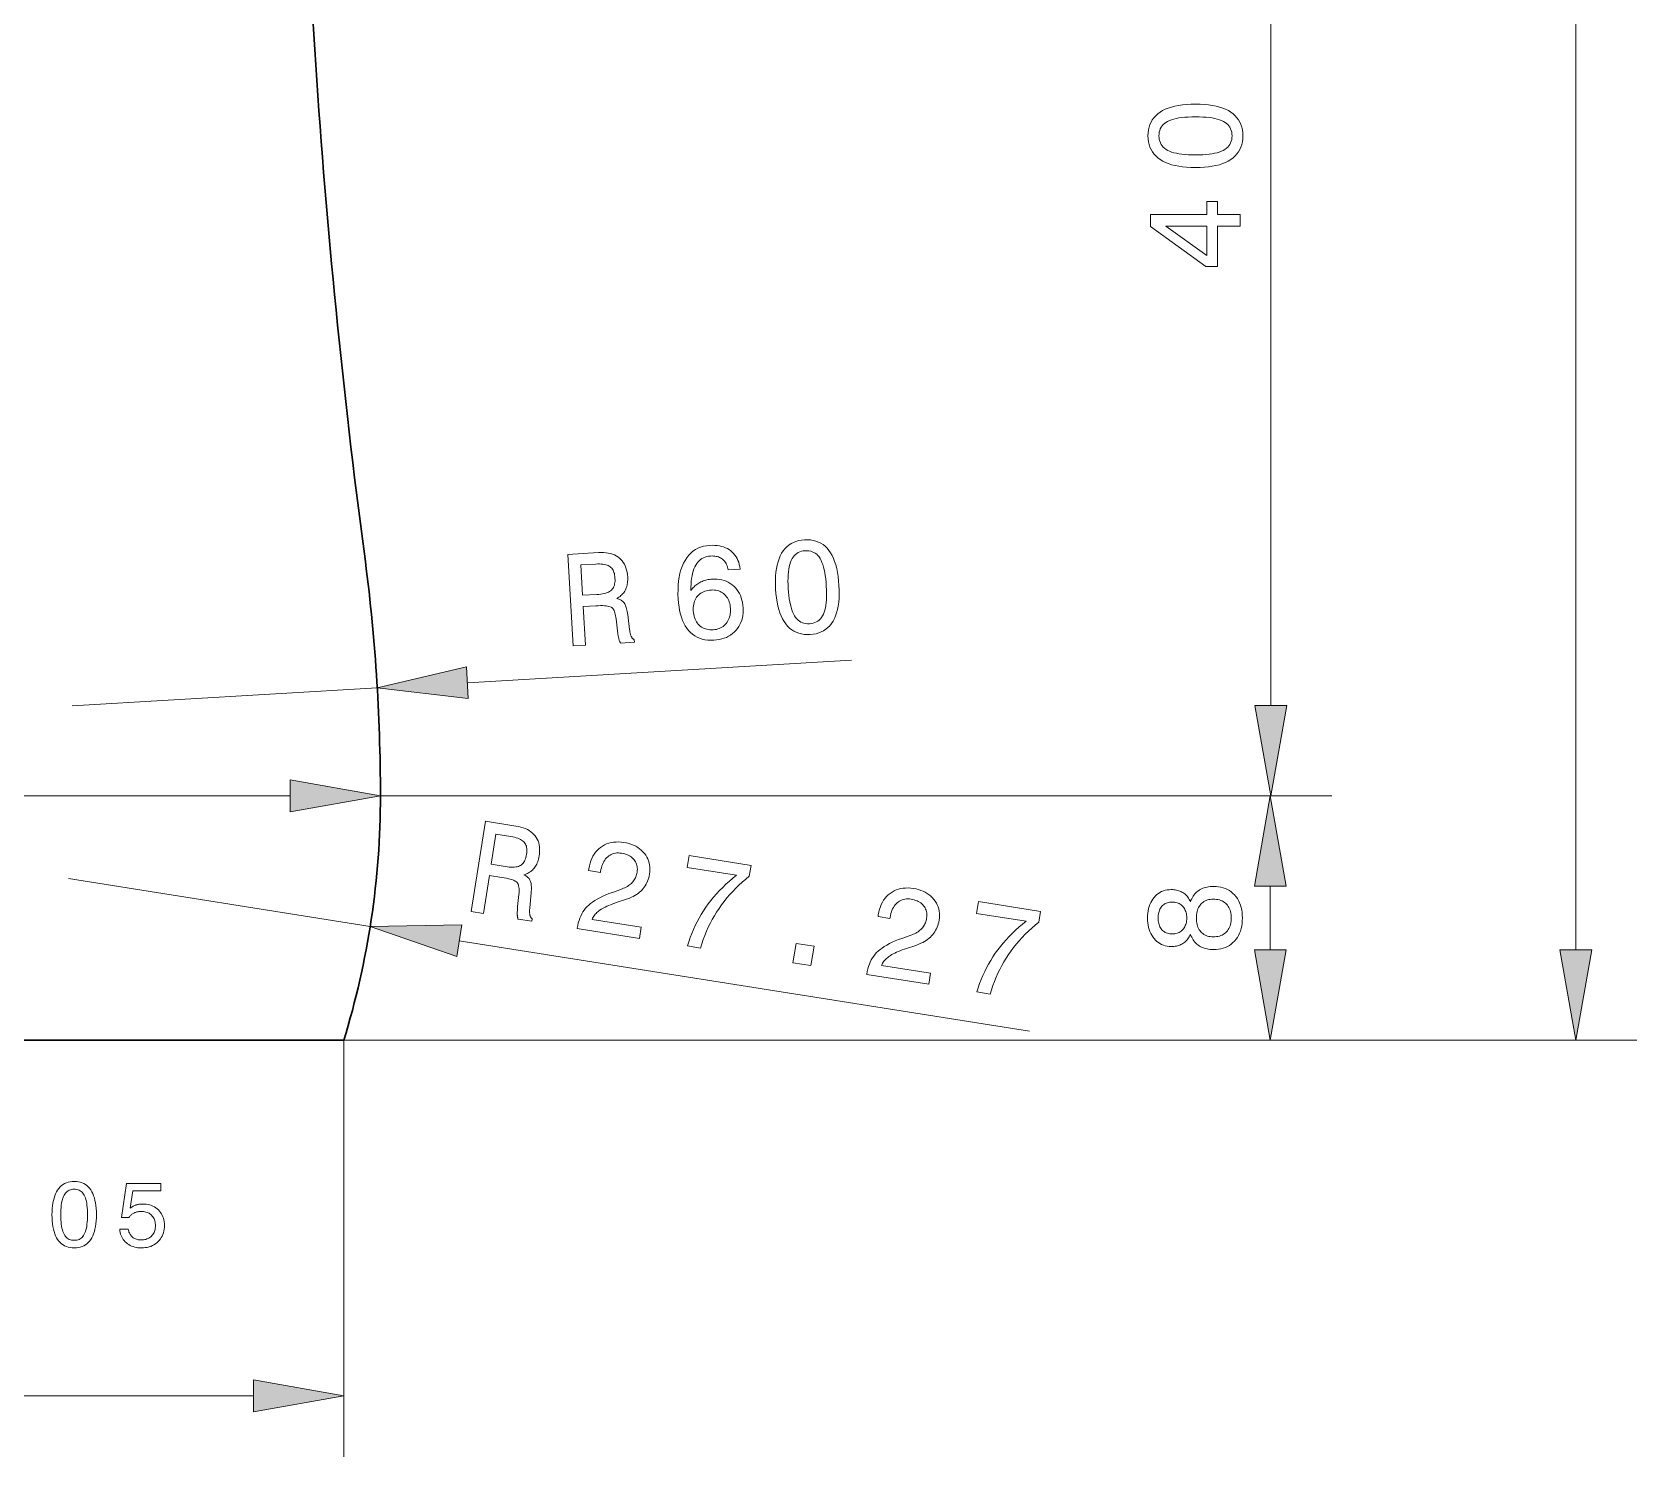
# Model space of a CAD drawing. Extents: x 0 to 297, y 0 to 420.
# Drawn here: x 155.1 to 207.6, y 108.1 to 154.8 of the extents above; entities that cross this region are included whole.
import ezdxf

# ---------------------------------------------------------------- set-up
doc = ezdxf.new("R2010")
doc.units = 0

msp = doc.modelspace()

# ---------------------------------------------------------------- linework, layer by layer
at = {"color": 7, "lineweight": 13}
for p, q in [((205.626, 124.712), (205.626, 326.904)), ((195.642, 132.712), (195.642, 166.804)), ((127.655, 129.758), (163.546, 129.758)), ((166.5, 129.758), (197.627, 129.758)), ((166.5, 129.758), (197.642, 129.758)), ((165.25, 121.758), (197.627, 121.758)), ((165.25, 121.758), (207.626, 121.758)), ((128.855, 110.121), (162.346, 110.121))]:
    msp.add_line(p, q, dxfattribs=at)
at = {"color": 7, "lineweight": 13, "ltscale": 0.314845}
msp.add_line((169.346, 133.459), (181.918, 134.199), dxfattribs=at)
at = {"color": 7, "lineweight": 13, "ltscale": 0.25}
for p, q in [((156.414, 132.698), (166.397, 133.285)), ((156.287, 127.049), (166.163, 125.48))]:
    msp.add_line(p, q, dxfattribs=at)
at = {"color": 7, "lineweight": 13, "ltscale": 0.052279}
msp.add_line((195.627, 124.712), (195.627, 126.804), dxfattribs=at)
at = {"color": 7, "lineweight": 13, "ltscale": 0.472503}
msp.add_line((169.08, 125.016), (187.746, 122.05), dxfattribs=at)
at = {"color": 7, "lineweight": 30}
for p, q in [((165.3, 121.758), (125.9, 121.758)), ((165.25, 121.758), (125.95, 121.758))]:
    msp.add_line(p, q, dxfattribs=at)
at = {"color": 7, "lineweight": 13, "ltscale": 0.340917}
msp.add_line((165.3, 121.758), (165.3, 108.121), dxfattribs=at)
at = {"color": 7, "lineweight": 13}
for points in [[(193.179, 150.316), (193.031, 150.319), (192.889, 150.327), (192.755, 150.34), (192.628, 150.359), (192.509, 150.382), (192.397, 150.412), (192.292, 150.446), (192.194, 150.486), (192.104, 150.531), (192.021, 150.582), (191.945, 150.637), (191.878, 150.698), (191.818, 150.763), (191.766, 150.833), (191.723, 150.908), (191.687, 150.988), (191.659, 151.072), (191.639, 151.162), (191.627, 151.256), (191.623, 151.355), (191.627, 151.455), (191.639, 151.55), (191.659, 151.64), (191.686, 151.725), (191.722, 151.805), (191.765, 151.88), (191.816, 151.95), (191.876, 152.015), (191.943, 152.075), (192.017, 152.13), (192.1, 152.18), (192.19, 152.225), (192.288, 152.264), (192.393, 152.298), (192.505, 152.327), (192.625, 152.351), (192.752, 152.369), (192.887, 152.382), (193.029, 152.39), (193.179, 152.393), (193.328, 152.39), (193.47, 152.382), (193.605, 152.369), (193.732, 152.351), (193.851, 152.327), (193.963, 152.298), (194.068, 152.264), (194.165, 152.225), (194.254, 152.18), (194.337, 152.13), (194.411, 152.075), (194.478, 152.015), (194.536, 151.95), (194.587, 151.88), (194.631, 151.805), (194.666, 151.725), (194.693, 151.64), (194.713, 151.55), (194.725, 151.455), (194.729, 151.355), (194.725, 151.256), (194.713, 151.162), (194.693, 151.072), (194.666, 150.988), (194.63, 150.908), (194.587, 150.833), (194.535, 150.763), (194.476, 150.698), (194.409, 150.637), (194.334, 150.582), (194.252, 150.531), (194.162, 150.486), (194.065, 150.446), (193.96, 150.412), (193.848, 150.382), (193.729, 150.359), (193.603, 150.34), (193.469, 150.327), (193.328, 150.319)], [(193.179, 150.729), (193.3, 150.731), (193.414, 150.735), (193.521, 150.743), (193.622, 150.754), (193.716, 150.767), (193.803, 150.784), (193.884, 150.804), (193.958, 150.826), (194.026, 150.852), (194.087, 150.881), (194.141, 150.913), (194.19, 150.949), (194.233, 150.988), (194.271, 151.03), (194.303, 151.076), (194.328, 151.125), (194.349, 151.177), (194.363, 151.233), (194.372, 151.293), (194.374, 151.355), (194.372, 151.419), (194.363, 151.478), (194.349, 151.534), (194.329, 151.587), (194.303, 151.636), (194.272, 151.682), (194.235, 151.724), (194.192, 151.762), (194.144, 151.797), (194.09, 151.829), (194.03, 151.857), (193.962, 151.882), (193.888, 151.905), (193.808, 151.924), (193.72, 151.94), (193.625, 151.954), (193.524, 151.964), (193.416, 151.971), (193.301, 151.976), (193.179, 151.977), (193.057, 151.976), (192.942, 151.971), (192.833, 151.964), (192.731, 151.954), (192.637, 151.94), (192.549, 151.924), (192.468, 151.905), (192.394, 151.882), (192.327, 151.857), (192.266, 151.829), (192.212, 151.797), (192.164, 151.762), (192.121, 151.724), (192.084, 151.682), (192.053, 151.636), (192.027, 151.587), (192.007, 151.534), (191.993, 151.478), (191.984, 151.419), (191.982, 151.355), (191.984, 151.293), (191.993, 151.233), (192.008, 151.177), (192.028, 151.125), (192.054, 151.076), (192.085, 151.03), (192.123, 150.988), (192.166, 150.949), (192.215, 150.913), (192.269, 150.881), (192.33, 150.852), (192.398, 150.826), (192.472, 150.804), (192.553, 150.784), (192.641, 150.767), (192.735, 150.754), (192.836, 150.743), (192.944, 150.735), (193.058, 150.731)], [(194.642, 148.395), (193.9, 148.395), (193.9, 147.078), (193.521, 147.078), (191.71, 148.391), (191.71, 148.783), (193.554, 148.783), (193.554, 149.211), (193.9, 149.211), (193.9, 148.783), (194.642, 148.783)], [(193.554, 147.44), (193.554, 148.395), (192.211, 148.395)], [(172.814, 134.665), (172.638, 137.656), (173.637, 137.715), (173.724, 137.717), (173.806, 137.716), (173.885, 137.709), (173.959, 137.699), (174.03, 137.683), (174.097, 137.663), (174.159, 137.638), (174.218, 137.609), (174.273, 137.575), (174.324, 137.536), (174.37, 137.493), (174.413, 137.446), (174.45, 137.395), (174.484, 137.339), (174.513, 137.279), (174.538, 137.215), (174.558, 137.146), (174.574, 137.074), (174.585, 136.997), (174.593, 136.915), (174.594, 136.867), (174.594, 136.82), (174.592, 136.774), (174.587, 136.73), (174.581, 136.687), (174.572, 136.645), (174.562, 136.605), (174.549, 136.566), (174.534, 136.529), (174.517, 136.493), (174.498, 136.458), (174.477, 136.425), (174.454, 136.394), (174.429, 136.364), (174.402, 136.335), (174.373, 136.308), (174.342, 136.282), (174.309, 136.258), (174.274, 136.236), (174.237, 136.215), (174.269, 136.206), (174.3, 136.196), (174.329, 136.184), (174.356, 136.171), (174.382, 136.157), (174.405, 136.142), (174.427, 136.125), (174.447, 136.107), (174.465, 136.088), (174.482, 136.067), (174.497, 136.044), (174.511, 136.018), (174.525, 135.988), (174.538, 135.955), (174.549, 135.919), (174.56, 135.879), (174.57, 135.835), (174.58, 135.788), (174.588, 135.738), (174.595, 135.684), (174.656, 135.2), (174.66, 135.17), (174.664, 135.141), (174.669, 135.113), (174.674, 135.088), (174.679, 135.064), (174.684, 135.042), (174.69, 135.022), (174.696, 135.003), (174.703, 134.986), (174.709, 134.971), (174.716, 134.957), (174.724, 134.944), (174.732, 134.931), (174.741, 134.919), (174.751, 134.908), (174.761, 134.898), (174.772, 134.889), (174.783, 134.88), (174.796, 134.872), (174.808, 134.865), (174.813, 134.783), (174.361, 134.756), (174.354, 134.766), (174.348, 134.777), (174.342, 134.789), (174.336, 134.801), (174.33, 134.815), (174.325, 134.83), (174.319, 134.846), (174.314, 134.862), (174.309, 134.88), (174.304, 134.899), (174.299, 134.918), (174.294, 134.94), (174.289, 134.962), (174.285, 134.986), (174.28, 135.011), (174.276, 135.038), (174.271, 135.066), (174.267, 135.095), (174.263, 135.126), (174.259, 135.158), (174.215, 135.544), (174.207, 135.6), (174.198, 135.652), (174.188, 135.7), (174.176, 135.744), (174.162, 135.783), (174.147, 135.818), (174.131, 135.849), (174.113, 135.876), (174.094, 135.899), (174.073, 135.918), (174.048, 135.933), (174.017, 135.946), (173.98, 135.957), (173.937, 135.966), (173.888, 135.973), (173.832, 135.978), (173.771, 135.981), (173.703, 135.981), (173.63, 135.979), (173.55, 135.976), (173.139, 135.951), (173.214, 134.689)], [(178.274, 137.179), (177.878, 137.155), (177.869, 137.201), (177.859, 137.244), (177.846, 137.284), (177.831, 137.322), (177.814, 137.358), (177.794, 137.392), (177.773, 137.423), (177.749, 137.452), (177.723, 137.478), (177.695, 137.503), (177.665, 137.524), (177.632, 137.543), (177.598, 137.56), (177.563, 137.574), (177.525, 137.585), (177.485, 137.594), (177.443, 137.6), (177.4, 137.604), (177.354, 137.605), (177.307, 137.603), (177.243, 137.597), (177.182, 137.585), (177.125, 137.568), (177.071, 137.546), (177.021, 137.519), (176.974, 137.486), (176.93, 137.449), (176.89, 137.406), (176.853, 137.358), (176.819, 137.304), (176.789, 137.246), (176.762, 137.182), (176.739, 137.112), (176.718, 137.037), (176.701, 136.957), (176.687, 136.872), (176.676, 136.781), (176.669, 136.684), (176.664, 136.583), (176.663, 136.476), (176.687, 136.509), (176.713, 136.54), (176.739, 136.571), (176.766, 136.599), (176.795, 136.627), (176.825, 136.652), (176.856, 136.676), (176.889, 136.699), (176.922, 136.72), (176.957, 136.74), (176.993, 136.758), (177.03, 136.775), (177.068, 136.79), (177.107, 136.803), (177.146, 136.815), (177.187, 136.825), (177.229, 136.833), (177.271, 136.84), (177.315, 136.845), (177.36, 136.848), (177.443, 136.85), (177.524, 136.847), (177.602, 136.838), (177.677, 136.823), (177.749, 136.803), (177.818, 136.777), (177.884, 136.745), (177.948, 136.708), (178.008, 136.665), (178.066, 136.616), (178.12, 136.563), (178.168, 136.506), (178.212, 136.445), (178.25, 136.381), (178.283, 136.312), (178.312, 136.24), (178.335, 136.164), (178.353, 136.084), (178.366, 136.001), (178.373, 135.913), (178.376, 135.826), (178.372, 135.741), (178.363, 135.659), (178.348, 135.58), (178.327, 135.505), (178.3, 135.432), (178.268, 135.362), (178.229, 135.296), (178.185, 135.232), (178.135, 135.172), (178.08, 135.115), (178.022, 135.064), (177.959, 135.019), (177.893, 134.978), (177.823, 134.943), (177.749, 134.914), (177.672, 134.89), (177.59, 134.871), (177.505, 134.858), (177.416, 134.85), (177.313, 134.847), (177.215, 134.852), (177.121, 134.865), (177.031, 134.885), (176.946, 134.913), (176.866, 134.949), (176.79, 134.992), (176.718, 135.042), (176.651, 135.1), (176.589, 135.166), (176.531, 135.239), (176.478, 135.319), (176.431, 135.405), (176.389, 135.498), (176.352, 135.598), (176.321, 135.705), (176.294, 135.819), (176.273, 135.939), (176.257, 136.066), (176.247, 136.2), (176.24, 136.357), (176.241, 136.508), (176.247, 136.651), (176.26, 136.788), (176.279, 136.917), (176.305, 137.04), (176.337, 137.156), (176.375, 137.265), (176.42, 137.367), (176.471, 137.462), (176.528, 137.55), (176.591, 137.629), (176.658, 137.699), (176.731, 137.761), (176.809, 137.814), (176.893, 137.859), (176.982, 137.895), (177.076, 137.923), (177.175, 137.942), (177.28, 137.952), (177.363, 137.955), (177.444, 137.953), (177.521, 137.947), (177.595, 137.936), (177.665, 137.921), (177.732, 137.901), (177.796, 137.876), (177.856, 137.847), (177.913, 137.813), (177.967, 137.775), (178.017, 137.733), (178.062, 137.687), (178.104, 137.637), (178.141, 137.583), (178.174, 137.525), (178.202, 137.463), (178.226, 137.398), (178.246, 137.329), (178.262, 137.256)], [(179.436, 136.521), (179.43, 136.669), (179.429, 136.811), (179.435, 136.945), (179.446, 137.073), (179.463, 137.194), (179.485, 137.307), (179.514, 137.414), (179.548, 137.514), (179.587, 137.607), (179.633, 137.693), (179.684, 137.771), (179.74, 137.842), (179.802, 137.906), (179.869, 137.961), (179.941, 138.009), (180.019, 138.05), (180.101, 138.083), (180.19, 138.108), (180.283, 138.125), (180.382, 138.135), (180.482, 138.137), (180.577, 138.131), (180.668, 138.116), (180.755, 138.094), (180.837, 138.063), (180.914, 138.024), (180.987, 137.977), (181.055, 137.922), (181.119, 137.859), (181.178, 137.787), (181.233, 137.707), (181.283, 137.62), (181.328, 137.525), (181.368, 137.422), (181.404, 137.312), (181.434, 137.194), (181.46, 137.067), (181.481, 136.934), (181.497, 136.792), (181.509, 136.643), (181.515, 136.494), (181.515, 136.351), (181.51, 136.217), (181.499, 136.089), (181.483, 135.968), (181.461, 135.855), (181.433, 135.748), (181.399, 135.649), (181.36, 135.557), (181.315, 135.472), (181.264, 135.394), (181.208, 135.324), (181.147, 135.262), (181.08, 135.207), (181.008, 135.159), (180.93, 135.119), (180.847, 135.087), (180.758, 135.062), (180.664, 135.045), (180.564, 135.035), (180.465, 135.033), (180.37, 135.039), (180.28, 135.054), (180.194, 135.076), (180.112, 135.107), (180.035, 135.146), (179.962, 135.193), (179.893, 135.248), (179.829, 135.311), (179.769, 135.383), (179.714, 135.462), (179.663, 135.549), (179.618, 135.644), (179.577, 135.746), (179.541, 135.856), (179.511, 135.974), (179.485, 136.099), (179.463, 136.232), (179.447, 136.373)], [(179.848, 136.545), (179.857, 136.425), (179.868, 136.311), (179.882, 136.204), (179.899, 136.104), (179.918, 136.011), (179.94, 135.925), (179.964, 135.846), (179.991, 135.773), (180.021, 135.707), (180.053, 135.648), (180.088, 135.595), (180.127, 135.548), (180.168, 135.508), (180.212, 135.473), (180.26, 135.444), (180.311, 135.421), (180.364, 135.404), (180.421, 135.393), (180.481, 135.388), (180.544, 135.388), (180.607, 135.395), (180.666, 135.407), (180.721, 135.425), (180.772, 135.448), (180.82, 135.476), (180.863, 135.51), (180.903, 135.549), (180.939, 135.594), (180.971, 135.645), (180.999, 135.7), (181.024, 135.762), (181.045, 135.831), (181.063, 135.906), (181.078, 135.988), (181.089, 136.076), (181.097, 136.171), (181.101, 136.273), (181.102, 136.382), (181.1, 136.497), (181.094, 136.618), (181.086, 136.74), (181.074, 136.855), (181.06, 136.963), (181.044, 137.064), (181.025, 137.158), (181.004, 137.244), (180.98, 137.324), (180.953, 137.397), (180.924, 137.462), (180.892, 137.521), (180.858, 137.573), (180.82, 137.619), (180.779, 137.66), (180.735, 137.694), (180.687, 137.723), (180.637, 137.745), (180.583, 137.762), (180.526, 137.773), (180.466, 137.778), (180.403, 137.777), (180.34, 137.771), (180.282, 137.759), (180.227, 137.741), (180.175, 137.718), (180.128, 137.689), (180.084, 137.655), (180.044, 137.615), (180.008, 137.569), (179.975, 137.518), (179.946, 137.462), (179.921, 137.4), (179.899, 137.331), (179.881, 137.255), (179.866, 137.173), (179.855, 137.085), (179.846, 136.99), (179.842, 136.888), (179.84, 136.78), (179.843, 136.666)], [(173.547, 137.342), (173.059, 137.313), (173.118, 136.318), (173.579, 136.345), (173.647, 136.35), (173.71, 136.357), (173.77, 136.366), (173.825, 136.378), (173.875, 136.391), (173.921, 136.407), (173.963, 136.424), (174.001, 136.444), (174.034, 136.466), (174.062, 136.489), (174.087, 136.516), (174.109, 136.545), (174.128, 136.577), (174.144, 136.612), (174.157, 136.65), (174.167, 136.69), (174.175, 136.734), (174.179, 136.781), (174.18, 136.83), (174.178, 136.883), (174.174, 136.934), (174.167, 136.982), (174.158, 137.027), (174.145, 137.069), (174.131, 137.108), (174.114, 137.144), (174.094, 137.176), (174.072, 137.205), (174.047, 137.232), (174.019, 137.254), (173.989, 137.275), (173.954, 137.292), (173.917, 137.307), (173.875, 137.32), (173.83, 137.33), (173.78, 137.337), (173.728, 137.342), (173.671, 137.344), (173.611, 137.344)], [(177.957, 135.885), (177.952, 135.942), (177.944, 135.996), (177.933, 136.049), (177.918, 136.098), (177.901, 136.145), (177.88, 136.19), (177.857, 136.232), (177.83, 136.271), (177.8, 136.308), (177.767, 136.342), (177.732, 136.373), (177.695, 136.401), (177.656, 136.425), (177.615, 136.445), (177.572, 136.462), (177.528, 136.475), (177.482, 136.485), (177.434, 136.491), (177.384, 136.493), (177.332, 136.492), (177.274, 136.487), (177.22, 136.478), (177.168, 136.467), (177.118, 136.452), (177.072, 136.433), (177.028, 136.412), (176.987, 136.387), (176.949, 136.358), (176.913, 136.327), (176.88, 136.292), (176.85, 136.254), (176.824, 136.214), (176.802, 136.172), (176.782, 136.127), (176.767, 136.08), (176.755, 136.03), (176.746, 135.979), (176.741, 135.924), (176.739, 135.868), (176.741, 135.809), (176.746, 135.75), (176.754, 135.694), (176.766, 135.64), (176.78, 135.589), (176.798, 135.541), (176.819, 135.496), (176.843, 135.453), (176.87, 135.413), (176.901, 135.375), (176.934, 135.341), (176.97, 135.309), (177.009, 135.281), (177.049, 135.257), (177.092, 135.236), (177.136, 135.22), (177.183, 135.206), (177.232, 135.197), (177.283, 135.191), (177.336, 135.189), (177.392, 135.19), (177.444, 135.195), (177.495, 135.204), (177.543, 135.216), (177.589, 135.231), (177.633, 135.25), (177.674, 135.273), (177.714, 135.299), (177.751, 135.328), (177.785, 135.361), (177.818, 135.398), (177.847, 135.437), (177.873, 135.479), (177.896, 135.522), (177.915, 135.568), (177.931, 135.616), (177.943, 135.665), (177.952, 135.717), (177.957, 135.771), (177.959, 135.827)], [(169.315, 133.979), (166.397, 133.285), (169.377, 132.939)], [(195.121, 132.712), (195.642, 129.758), (196.163, 132.712)], [(163.546, 129.237), (166.5, 129.758), (163.546, 130.279)], [(196.148, 126.804), (195.627, 129.758), (195.106, 126.804)], [(169.475, 125.966), (169.945, 128.925), (170.934, 128.767), (171.019, 128.752), (171.099, 128.732), (171.175, 128.709), (171.245, 128.683), (171.311, 128.652), (171.372, 128.618), (171.428, 128.581), (171.479, 128.539), (171.525, 128.495), (171.566, 128.446), (171.603, 128.394), (171.634, 128.339), (171.66, 128.28), (171.681, 128.219), (171.696, 128.154), (171.706, 128.086), (171.711, 128.015), (171.711, 127.94), (171.706, 127.863), (171.696, 127.782), (171.687, 127.734), (171.677, 127.688), (171.665, 127.644), (171.651, 127.602), (171.635, 127.561), (171.618, 127.522), (171.599, 127.485), (171.578, 127.45), (171.555, 127.417), (171.531, 127.385), (171.505, 127.356), (171.478, 127.328), (171.448, 127.302), (171.418, 127.278), (171.385, 127.256), (171.351, 127.236), (171.315, 127.217), (171.278, 127.201), (171.238, 127.186), (171.198, 127.174), (171.228, 127.158), (171.255, 127.142), (171.281, 127.124), (171.305, 127.106), (171.327, 127.087), (171.347, 127.067), (171.364, 127.046), (171.38, 127.024), (171.394, 127.001), (171.406, 126.977), (171.415, 126.952), (171.424, 126.923), (171.431, 126.891), (171.436, 126.856), (171.439, 126.817), (171.441, 126.776), (171.442, 126.731), (171.441, 126.684), (171.438, 126.633), (171.434, 126.579), (171.389, 126.093), (171.386, 126.062), (171.384, 126.033), (171.383, 126.006), (171.382, 125.98), (171.382, 125.955), (171.383, 125.933), (171.384, 125.911), (171.386, 125.892), (171.389, 125.874), (171.392, 125.858), (171.396, 125.842), (171.401, 125.828), (171.406, 125.814), (171.412, 125.801), (171.419, 125.788), (171.427, 125.776), (171.436, 125.764), (171.445, 125.753), (171.455, 125.743), (171.466, 125.733), (171.453, 125.652), (171.006, 125.723), (171.001, 125.734), (170.998, 125.746), (170.994, 125.758), (170.991, 125.772), (170.989, 125.787), (170.986, 125.802), (170.984, 125.819), (170.983, 125.836), (170.981, 125.855), (170.98, 125.874), (170.98, 125.894), (170.98, 125.916), (170.98, 125.939), (170.981, 125.963), (170.982, 125.989), (170.983, 126.016), (170.985, 126.044), (170.987, 126.074), (170.989, 126.105), (170.992, 126.137), (171.032, 126.523), (171.037, 126.58), (171.039, 126.632), (171.039, 126.681), (171.037, 126.727), (171.032, 126.768), (171.025, 126.806), (171.016, 126.84), (171.004, 126.87), (170.99, 126.896), (170.974, 126.919), (170.953, 126.939), (170.925, 126.959), (170.892, 126.978), (170.852, 126.996), (170.805, 127.013), (170.752, 127.029), (170.692, 127.045), (170.626, 127.06), (170.554, 127.074), (170.475, 127.088), (170.069, 127.152), (169.871, 125.903)], [(170.766, 128.423), (170.283, 128.499), (170.127, 127.515), (170.583, 127.442), (170.65, 127.433), (170.714, 127.426), (170.774, 127.422), (170.83, 127.422), (170.883, 127.424), (170.931, 127.429), (170.975, 127.437), (171.016, 127.448), (171.053, 127.462), (171.086, 127.48), (171.116, 127.5), (171.144, 127.524), (171.169, 127.551), (171.193, 127.581), (171.213, 127.616), (171.232, 127.653), (171.249, 127.694), (171.263, 127.739), (171.275, 127.787), (171.284, 127.839), (171.291, 127.89), (171.294, 127.939), (171.295, 127.985), (171.292, 128.028), (171.286, 128.069), (171.277, 128.108), (171.265, 128.144), (171.249, 128.177), (171.23, 128.208), (171.208, 128.236), (171.183, 128.262), (171.153, 128.287), (171.119, 128.31), (171.081, 128.331), (171.039, 128.35), (170.993, 128.368), (170.943, 128.384), (170.888, 128.399), (170.829, 128.411)], [(172.941, 125.415), (172.943, 125.428), (172.958, 125.514), (172.978, 125.596), (173.001, 125.675), (173.027, 125.751), (173.058, 125.823), (173.091, 125.891), (173.129, 125.956), (173.17, 126.017), (173.215, 126.075), (173.263, 126.129), (173.317, 126.181), (173.377, 126.232), (173.443, 126.281), (173.516, 126.33), (173.596, 126.377), (173.682, 126.423), (173.775, 126.468), (173.875, 126.512), (173.98, 126.555), (174.093, 126.596), (174.367, 126.694), (174.415, 126.711), (174.461, 126.73), (174.504, 126.75), (174.545, 126.771), (174.584, 126.793), (174.62, 126.816), (174.654, 126.839), (174.686, 126.864), (174.715, 126.89), (174.742, 126.917), (174.766, 126.945), (174.789, 126.974), (174.81, 127.005), (174.829, 127.037), (174.846, 127.071), (174.861, 127.106), (174.875, 127.142), (174.886, 127.18), (174.895, 127.219), (174.903, 127.26), (174.909, 127.306), (174.911, 127.351), (174.909, 127.395), (174.905, 127.437), (174.896, 127.479), (174.884, 127.518), (174.869, 127.557), (174.85, 127.594), (174.828, 127.63), (174.802, 127.665), (174.773, 127.698), (174.741, 127.728), (174.707, 127.756), (174.67, 127.781), (174.63, 127.804), (174.588, 127.824), (174.543, 127.841), (174.496, 127.856), (174.446, 127.869), (174.393, 127.878), (174.34, 127.885), (174.289, 127.888), (174.239, 127.886), (174.191, 127.88), (174.145, 127.871), (174.101, 127.857), (174.058, 127.84), (174.017, 127.818), (173.978, 127.792), (173.94, 127.763), (173.904, 127.729), (173.872, 127.693), (173.841, 127.653), (173.814, 127.61), (173.789, 127.563), (173.767, 127.514), (173.747, 127.461), (173.731, 127.405), (173.716, 127.346), (173.705, 127.283), (173.699, 127.248), (173.312, 127.31), (173.322, 127.37), (173.339, 127.461), (173.361, 127.548), (173.387, 127.63), (173.419, 127.707), (173.455, 127.779), (173.496, 127.847), (173.541, 127.91), (173.591, 127.968), (173.646, 128.021), (173.706, 128.07), (173.769, 128.113), (173.836, 128.15), (173.905, 128.181), (173.977, 128.206), (174.052, 128.225), (174.131, 128.238), (174.212, 128.245), (174.295, 128.246), (174.382, 128.24), (174.472, 128.229), (174.557, 128.213), (174.639, 128.192), (174.716, 128.168), (174.789, 128.139), (174.858, 128.105), (174.922, 128.067), (174.983, 128.025), (175.039, 127.979), (175.092, 127.928), (175.14, 127.873), (175.183, 127.815), (175.221, 127.754), (175.252, 127.691), (175.278, 127.626), (175.298, 127.559), (175.311, 127.49), (175.319, 127.418), (175.322, 127.345), (175.318, 127.269), (175.308, 127.191), (175.297, 127.131), (175.283, 127.072), (175.266, 127.016), (175.246, 126.962), (175.223, 126.91), (175.197, 126.86), (175.169, 126.812), (175.137, 126.766), (175.102, 126.722), (175.065, 126.68), (175.024, 126.64), (174.981, 126.601), (174.934, 126.565), (174.884, 126.53), (174.831, 126.497), (174.775, 126.466), (174.715, 126.436), (174.653, 126.408), (174.587, 126.382), (174.518, 126.358), (174.248, 126.271), (174.173, 126.245), (174.102, 126.219), (174.036, 126.194), (173.973, 126.168), (173.915, 126.143), (173.86, 126.117), (173.81, 126.092), (173.764, 126.067), (173.722, 126.042), (173.684, 126.017), (173.649, 125.991), (173.616, 125.964), (173.586, 125.937), (173.557, 125.908), (173.53, 125.878), (173.505, 125.847), (173.482, 125.816), (173.461, 125.783), (173.442, 125.749), (173.426, 125.714), (175.033, 125.459), (174.975, 125.092)], [(176.547, 124.842), (176.59, 124.981), (176.638, 125.117), (176.689, 125.25), (176.744, 125.381), (176.802, 125.509), (176.865, 125.634), (176.93, 125.757), (177, 125.877), (177.073, 125.994), (177.15, 126.109), (177.232, 126.222), (177.317, 126.333), (177.407, 126.442), (177.501, 126.55), (177.6, 126.655), (177.703, 126.759), (177.81, 126.861), (177.922, 126.961), (178.038, 127.06), (178.159, 127.156), (176.539, 127.414), (176.601, 127.803), (178.631, 127.481), (178.575, 127.127), (178.458, 127.032), (178.345, 126.934), (178.236, 126.835), (178.131, 126.733), (178.03, 126.628), (177.933, 126.522), (177.84, 126.413), (177.75, 126.301), (177.665, 126.188), (177.583, 126.072), (177.505, 125.953), (177.431, 125.832), (177.361, 125.709), (177.295, 125.583), (177.233, 125.454), (177.174, 125.323), (177.119, 125.19), (177.068, 125.054), (177.021, 124.915), (176.978, 124.774)], [(182.416, 123.91), (182.418, 123.922), (182.434, 124.008), (182.453, 124.091), (182.476, 124.17), (182.503, 124.245), (182.533, 124.317), (182.567, 124.386), (182.605, 124.451), (182.646, 124.512), (182.69, 124.57), (182.739, 124.624), (182.792, 124.676), (182.852, 124.726), (182.919, 124.776), (182.992, 124.824), (183.072, 124.872), (183.158, 124.918), (183.251, 124.963), (183.35, 125.007), (183.456, 125.049), (183.569, 125.091), (183.842, 125.188), (183.891, 125.206), (183.936, 125.225), (183.98, 125.245), (184.021, 125.266), (184.059, 125.287), (184.096, 125.31), (184.13, 125.334), (184.161, 125.359), (184.19, 125.385), (184.217, 125.411), (184.242, 125.439), (184.265, 125.469), (184.286, 125.5), (184.305, 125.532), (184.322, 125.565), (184.337, 125.6), (184.35, 125.637), (184.362, 125.674), (184.371, 125.714), (184.379, 125.754), (184.384, 125.8), (184.386, 125.846), (184.385, 125.889), (184.38, 125.932), (184.372, 125.973), (184.36, 126.013), (184.345, 126.052), (184.326, 126.089), (184.303, 126.125), (184.278, 126.16), (184.249, 126.192), (184.217, 126.223), (184.183, 126.25), (184.146, 126.276), (184.106, 126.298), (184.064, 126.318), (184.019, 126.336), (183.971, 126.351), (183.921, 126.363), (183.868, 126.373), (183.816, 126.38), (183.764, 126.382), (183.715, 126.381), (183.667, 126.375), (183.621, 126.365), (183.577, 126.352), (183.534, 126.334), (183.493, 126.312), (183.453, 126.287), (183.416, 126.257), (183.38, 126.224), (183.347, 126.187), (183.317, 126.147), (183.29, 126.104), (183.265, 126.058), (183.243, 126.008), (183.223, 125.956), (183.206, 125.9), (183.192, 125.84), (183.18, 125.778), (183.175, 125.742), (182.788, 125.804), (182.797, 125.864), (182.814, 125.956), (182.836, 126.042), (182.863, 126.124), (182.894, 126.201), (182.931, 126.274), (182.971, 126.341), (183.017, 126.404), (183.067, 126.462), (183.122, 126.516), (183.182, 126.564), (183.245, 126.608), (183.311, 126.645), (183.381, 126.676), (183.453, 126.701), (183.528, 126.72), (183.606, 126.733), (183.687, 126.739), (183.771, 126.74), (183.858, 126.735), (183.948, 126.723), (184.033, 126.707), (184.114, 126.687), (184.191, 126.662), (184.264, 126.633), (184.333, 126.6), (184.398, 126.562), (184.459, 126.52), (184.515, 126.473), (184.568, 126.423), (184.616, 126.367), (184.659, 126.309), (184.696, 126.248), (184.728, 126.186), (184.754, 126.121), (184.773, 126.054), (184.787, 125.984), (184.795, 125.913), (184.797, 125.839), (184.794, 125.763), (184.784, 125.685), (184.773, 125.625), (184.759, 125.567), (184.742, 125.511), (184.722, 125.457), (184.699, 125.405), (184.673, 125.355), (184.644, 125.306), (184.613, 125.26), (184.578, 125.216), (184.54, 125.174), (184.5, 125.134), (184.456, 125.096), (184.409, 125.059), (184.36, 125.024), (184.306, 124.991), (184.25, 124.96), (184.191, 124.931), (184.128, 124.903), (184.063, 124.877), (183.994, 124.852), (183.724, 124.765), (183.649, 124.739), (183.578, 124.714), (183.511, 124.688), (183.449, 124.663), (183.39, 124.637), (183.336, 124.612), (183.286, 124.587), (183.239, 124.561), (183.197, 124.536), (183.16, 124.511), (183.125, 124.486), (183.092, 124.459), (183.061, 124.431), (183.032, 124.403), (183.006, 124.373), (182.981, 124.342), (182.958, 124.31), (182.937, 124.277), (182.918, 124.243), (182.901, 124.208), (184.509, 123.953), (184.45, 123.587)], [(193.012, 125.221), (192.993, 125.183), (192.973, 125.146), (192.952, 125.111), (192.929, 125.079), (192.905, 125.048), (192.88, 125.019), (192.853, 124.993), (192.825, 124.968), (192.796, 124.945), (192.765, 124.924), (192.733, 124.905), (192.7, 124.889), (192.665, 124.874), (192.629, 124.861), (192.591, 124.85), (192.552, 124.841), (192.512, 124.834), (192.47, 124.829), (192.426, 124.826), (192.382, 124.825), (192.314, 124.828), (192.249, 124.835), (192.187, 124.848), (192.127, 124.866), (192.07, 124.89), (192.015, 124.918), (191.963, 124.952), (191.914, 124.99), (191.867, 125.034), (191.823, 125.083), (191.782, 125.137), (191.745, 125.193), (191.713, 125.252), (191.685, 125.315), (191.662, 125.381), (191.642, 125.45), (191.627, 125.522), (191.616, 125.597), (191.61, 125.675), (191.608, 125.757), (191.61, 125.839), (191.616, 125.917), (191.627, 125.993), (191.642, 126.065), (191.662, 126.134), (191.685, 126.2), (191.713, 126.262), (191.745, 126.322), (191.782, 126.378), (191.823, 126.431), (191.867, 126.479), (191.914, 126.523), (191.963, 126.561), (192.015, 126.594), (192.07, 126.623), (192.127, 126.646), (192.187, 126.664), (192.249, 126.676), (192.314, 126.684), (192.382, 126.687), (192.427, 126.686), (192.47, 126.683), (192.513, 126.678), (192.554, 126.671), (192.593, 126.662), (192.631, 126.652), (192.667, 126.639), (192.702, 126.625), (192.735, 126.608), (192.767, 126.59), (192.798, 126.569), (192.827, 126.547), (192.855, 126.522), (192.881, 126.496), (192.906, 126.467), (192.93, 126.436), (192.953, 126.403), (192.974, 126.368), (192.993, 126.331), (193.012, 126.292), (193.031, 126.341), (193.053, 126.386), (193.076, 126.43), (193.102, 126.47), (193.129, 126.509), (193.159, 126.545), (193.19, 126.578), (193.224, 126.61), (193.259, 126.638), (193.296, 126.665), (193.336, 126.688), (193.377, 126.71), (193.419, 126.729), (193.464, 126.745), (193.51, 126.759), (193.558, 126.77), (193.607, 126.779), (193.659, 126.785), (193.712, 126.789), (193.767, 126.79), (193.851, 126.787), (193.932, 126.779), (194.01, 126.765), (194.084, 126.745), (194.155, 126.72), (194.222, 126.689), (194.286, 126.653), (194.346, 126.611), (194.403, 126.564), (194.456, 126.511), (194.505, 126.453), (194.549, 126.391), (194.587, 126.326), (194.621, 126.256), (194.649, 126.183), (194.672, 126.105), (194.69, 126.024), (194.703, 125.939), (194.711, 125.85), (194.713, 125.757), (194.711, 125.664), (194.703, 125.575), (194.69, 125.49), (194.672, 125.409), (194.649, 125.332), (194.621, 125.258), (194.587, 125.189), (194.549, 125.124), (194.505, 125.062), (194.456, 125.004), (194.403, 124.951), (194.346, 124.904), (194.286, 124.862), (194.222, 124.826), (194.155, 124.796), (194.084, 124.771), (194.01, 124.751), (193.932, 124.737), (193.851, 124.729), (193.767, 124.726), (193.712, 124.727), (193.659, 124.731), (193.607, 124.737), (193.558, 124.746), (193.51, 124.757), (193.464, 124.771), (193.419, 124.788), (193.377, 124.806), (193.336, 124.828), (193.296, 124.852), (193.259, 124.878), (193.224, 124.906), (193.19, 124.937), (193.159, 124.971), (193.129, 125.007), (193.102, 125.045), (193.076, 125.085), (193.053, 125.128), (193.031, 125.174)], [(186.022, 123.337), (186.066, 123.475), (186.114, 123.611), (186.165, 123.744), (186.219, 123.875), (186.278, 124.003), (186.34, 124.128), (186.406, 124.251), (186.476, 124.371), (186.549, 124.489), (186.626, 124.604), (186.707, 124.717), (186.793, 124.828), (186.883, 124.937), (186.977, 125.044), (187.075, 125.15), (187.178, 125.254), (187.286, 125.356), (187.398, 125.456), (187.514, 125.554), (187.635, 125.651), (186.015, 125.908), (186.077, 126.298), (188.107, 125.975), (188.05, 125.621), (187.934, 125.526), (187.821, 125.429), (187.712, 125.329), (187.607, 125.227), (187.506, 125.123), (187.409, 125.016), (187.315, 124.907), (187.226, 124.796), (187.14, 124.682), (187.059, 124.566), (186.981, 124.448), (186.907, 124.327), (186.837, 124.203), (186.771, 124.077), (186.708, 123.949), (186.65, 123.818), (186.595, 123.684), (186.544, 123.548), (186.497, 123.41), (186.453, 123.268)], [(192.415, 125.236), (192.457, 125.238), (192.498, 125.242), (192.537, 125.249), (192.574, 125.259), (192.609, 125.272), (192.643, 125.287), (192.675, 125.306), (192.705, 125.327), (192.734, 125.352), (192.761, 125.379), (192.786, 125.408), (192.808, 125.439), (192.828, 125.472), (192.845, 125.507), (192.859, 125.544), (192.871, 125.583), (192.88, 125.624), (192.886, 125.666), (192.89, 125.711), (192.892, 125.757), (192.89, 125.804), (192.886, 125.848), (192.88, 125.891), (192.871, 125.932), (192.859, 125.971), (192.845, 126.008), (192.828, 126.044), (192.808, 126.077), (192.786, 126.108), (192.761, 126.138), (192.734, 126.165), (192.705, 126.189), (192.675, 126.21), (192.643, 126.229), (192.609, 126.244), (192.574, 126.257), (192.537, 126.267), (192.498, 126.274), (192.457, 126.278), (192.415, 126.28), (192.373, 126.278), (192.333, 126.274), (192.294, 126.267), (192.258, 126.258), (192.223, 126.245), (192.19, 126.23), (192.159, 126.212), (192.13, 126.191), (192.102, 126.167), (192.077, 126.141), (192.053, 126.112), (192.032, 126.081), (192.014, 126.048), (191.998, 126.012), (191.984, 125.975), (191.973, 125.936), (191.965, 125.894), (191.958, 125.851), (191.955, 125.805), (191.954, 125.757), (191.955, 125.71), (191.958, 125.664), (191.965, 125.621), (191.973, 125.58), (191.984, 125.54), (191.998, 125.503), (192.014, 125.468), (192.032, 125.435), (192.053, 125.404), (192.077, 125.375), (192.102, 125.349), (192.13, 125.325), (192.159, 125.304), (192.19, 125.286), (192.223, 125.271), (192.258, 125.259), (192.294, 125.249), (192.333, 125.242), (192.373, 125.238)], [(193.758, 125.141), (193.812, 125.143), (193.863, 125.148), (193.912, 125.156), (193.959, 125.168), (194.004, 125.183), (194.046, 125.201), (194.086, 125.222), (194.123, 125.247), (194.158, 125.275), (194.191, 125.307), (194.222, 125.341), (194.249, 125.378), (194.273, 125.417), (194.293, 125.458), (194.311, 125.502), (194.325, 125.548), (194.336, 125.597), (194.344, 125.648), (194.349, 125.701), (194.351, 125.757), (194.349, 125.813), (194.344, 125.867), (194.336, 125.918), (194.325, 125.967), (194.311, 126.013), (194.293, 126.057), (194.273, 126.099), (194.249, 126.138), (194.222, 126.175), (194.191, 126.209), (194.158, 126.241), (194.123, 126.269), (194.086, 126.294), (194.046, 126.315), (194.004, 126.333), (193.959, 126.348), (193.912, 126.36), (193.863, 126.368), (193.812, 126.373), (193.758, 126.375), (193.708, 126.373), (193.66, 126.368), (193.615, 126.36), (193.571, 126.348), (193.53, 126.334), (193.49, 126.315), (193.453, 126.294), (193.418, 126.269), (193.385, 126.241), (193.354, 126.21), (193.326, 126.176), (193.301, 126.139), (193.279, 126.1), (193.259, 126.059), (193.243, 126.015), (193.23, 125.968), (193.219, 125.919), (193.212, 125.868), (193.207, 125.813), (193.206, 125.757), (193.207, 125.701), (193.212, 125.647), (193.219, 125.596), (193.23, 125.547), (193.243, 125.501), (193.259, 125.457), (193.279, 125.415), (193.301, 125.376), (193.326, 125.34), (193.354, 125.306), (193.385, 125.275), (193.418, 125.247), (193.453, 125.222), (193.49, 125.201), (193.53, 125.182), (193.571, 125.168), (193.615, 125.156), (193.66, 125.148), (193.708, 125.143)], [(169.162, 125.531), (166.163, 125.48), (168.999, 124.502)], [(180.003, 124.293), (180.104, 124.928), (180.693, 124.835), (180.592, 124.2)], [(195.106, 124.712), (195.627, 121.758), (196.148, 124.712)], [(205.105, 124.712), (205.626, 121.758), (206.147, 124.712)], [(155.75, 116.046), (155.752, 116.15), (155.758, 116.248), (155.767, 116.342), (155.78, 116.431), (155.797, 116.515), (155.817, 116.593), (155.841, 116.667), (155.869, 116.735), (155.901, 116.798), (155.936, 116.856), (155.975, 116.909), (156.017, 116.957), (156.063, 116.998), (156.112, 117.034), (156.164, 117.065), (156.22, 117.09), (156.28, 117.11), (156.342, 117.124), (156.408, 117.132), (156.478, 117.135), (156.548, 117.132), (156.614, 117.124), (156.677, 117.11), (156.737, 117.09), (156.793, 117.066), (156.845, 117.035), (156.894, 116.999), (156.939, 116.958), (156.981, 116.911), (157.02, 116.859), (157.055, 116.801), (157.086, 116.738), (157.114, 116.67), (157.138, 116.596), (157.158, 116.517), (157.174, 116.433), (157.187, 116.344), (157.196, 116.25), (157.202, 116.15), (157.204, 116.046), (157.202, 115.941), (157.196, 115.842), (157.187, 115.748), (157.174, 115.659), (157.158, 115.575), (157.138, 115.497), (157.114, 115.424), (157.086, 115.356), (157.055, 115.293), (157.02, 115.235), (156.981, 115.183), (156.939, 115.137), (156.894, 115.095), (156.845, 115.06), (156.793, 115.029), (156.737, 115.005), (156.677, 114.986), (156.614, 114.972), (156.548, 114.964), (156.478, 114.961), (156.408, 114.964), (156.342, 114.972), (156.28, 114.986), (156.22, 115.005), (156.164, 115.03), (156.112, 115.06), (156.063, 115.096), (156.017, 115.137), (155.975, 115.184), (155.936, 115.237), (155.901, 115.295), (155.869, 115.357), (155.841, 115.425), (155.817, 115.499), (155.797, 115.577), (155.78, 115.66), (155.767, 115.749), (155.758, 115.843), (155.752, 115.942)], [(156.039, 116.046), (156.04, 115.961), (156.044, 115.881), (156.049, 115.806), (156.056, 115.736), (156.066, 115.67), (156.078, 115.609), (156.091, 115.552), (156.107, 115.5), (156.125, 115.453), (156.146, 115.41), (156.168, 115.372), (156.193, 115.338), (156.22, 115.307), (156.25, 115.281), (156.282, 115.259), (156.316, 115.241), (156.353, 115.227), (156.392, 115.217), (156.434, 115.211), (156.478, 115.209), (156.522, 115.211), (156.564, 115.217), (156.603, 115.227), (156.64, 115.241), (156.674, 115.259), (156.706, 115.28), (156.735, 115.306), (156.762, 115.336), (156.787, 115.37), (156.809, 115.408), (156.829, 115.45), (156.846, 115.497), (156.862, 115.549), (156.876, 115.606), (156.887, 115.667), (156.896, 115.733), (156.904, 115.804), (156.909, 115.88), (156.912, 115.96), (156.913, 116.046), (156.912, 116.131), (156.909, 116.212), (156.904, 116.288), (156.896, 116.359), (156.887, 116.425), (156.876, 116.487), (156.862, 116.543), (156.846, 116.595), (156.829, 116.642), (156.809, 116.685), (156.787, 116.722), (156.762, 116.756), (156.735, 116.786), (156.706, 116.812), (156.674, 116.834), (156.64, 116.852), (156.603, 116.866), (156.564, 116.876), (156.522, 116.882), (156.478, 116.884), (156.434, 116.882), (156.392, 116.876), (156.353, 116.866), (156.316, 116.852), (156.282, 116.833), (156.25, 116.811), (156.22, 116.785), (156.193, 116.755), (156.168, 116.721), (156.146, 116.682), (156.125, 116.64), (156.107, 116.592), (156.091, 116.54), (156.078, 116.484), (156.066, 116.422), (156.056, 116.356), (156.049, 116.286), (156.044, 116.21), (156.04, 116.13)], [(157.968, 115.569), (158.249, 115.569), (158.254, 115.537), (158.262, 115.506), (158.271, 115.477), (158.282, 115.449), (158.295, 115.423), (158.31, 115.398), (158.326, 115.375), (158.344, 115.353), (158.364, 115.332), (158.385, 115.313), (158.408, 115.295), (158.432, 115.28), (158.457, 115.266), (158.484, 115.254), (158.512, 115.244), (158.541, 115.235), (158.571, 115.229), (158.603, 115.224), (158.635, 115.221), (158.669, 115.221), (158.711, 115.222), (158.75, 115.226), (158.788, 115.232), (158.825, 115.241), (158.86, 115.253), (158.893, 115.267), (158.924, 115.283), (158.954, 115.303), (158.982, 115.325), (159.009, 115.349), (159.033, 115.375), (159.055, 115.404), (159.074, 115.433), (159.091, 115.465), (159.105, 115.498), (159.116, 115.532), (159.125, 115.568), (159.132, 115.606), (159.136, 115.646), (159.137, 115.687), (159.136, 115.729), (159.132, 115.769), (159.126, 115.807), (159.117, 115.844), (159.105, 115.879), (159.091, 115.912), (159.075, 115.944), (159.056, 115.974), (159.034, 116.002), (159.01, 116.028), (158.984, 116.052), (158.956, 116.074), (158.926, 116.093), (158.895, 116.109), (158.861, 116.123), (158.826, 116.134), (158.79, 116.143), (158.751, 116.15), (158.711, 116.153), (158.669, 116.155), (158.645, 116.154), (158.621, 116.153), (158.598, 116.15), (158.575, 116.147), (158.552, 116.143), (158.53, 116.137), (158.508, 116.131), (158.487, 116.124), (158.466, 116.115), (158.446, 116.106), (158.426, 116.096), (158.406, 116.085), (158.387, 116.073), (158.369, 116.06), (158.351, 116.046), (158.334, 116.031), (158.317, 116.015), (158.3, 115.998), (158.285, 115.98), (158.269, 115.961), (158.029, 115.961), (158.194, 117.074), (159.316, 117.074), (159.316, 116.826), (158.396, 116.826), (158.312, 116.261), (158.327, 116.274), (158.343, 116.286), (158.36, 116.298), (158.377, 116.309), (158.394, 116.319), (158.412, 116.329), (158.431, 116.338), (158.45, 116.347), (158.47, 116.355), (158.49, 116.362), (158.511, 116.369), (158.532, 116.375), (158.553, 116.38), (158.575, 116.384), (158.597, 116.388), (158.62, 116.391), (158.642, 116.394), (158.666, 116.395), (158.689, 116.396), (158.713, 116.397), (158.777, 116.395), (158.838, 116.389), (158.896, 116.379), (158.952, 116.366), (159.005, 116.349), (159.056, 116.328), (159.104, 116.303), (159.15, 116.274), (159.193, 116.241), (159.234, 116.205), (159.271, 116.165), (159.305, 116.123), (159.334, 116.079), (159.36, 116.032), (159.381, 115.983), (159.399, 115.932), (159.413, 115.878), (159.423, 115.821), (159.429, 115.763), (159.431, 115.702), (159.429, 115.637), (159.422, 115.574), (159.412, 115.515), (159.397, 115.457), (159.378, 115.402), (159.355, 115.35), (159.328, 115.3), (159.297, 115.253), (159.261, 115.208), (159.222, 115.166), (159.179, 115.127), (159.133, 115.092), (159.085, 115.061), (159.035, 115.035), (158.981, 115.012), (158.926, 114.994), (158.868, 114.979), (158.807, 114.969), (158.744, 114.963), (158.678, 114.961), (158.62, 114.963), (158.563, 114.968), (158.509, 114.976), (158.457, 114.988), (158.407, 115.003), (158.358, 115.021), (158.312, 115.043), (158.268, 115.068), (158.226, 115.097), (158.186, 115.128), (158.148, 115.163), (158.115, 115.2), (158.084, 115.238), (158.057, 115.279), (158.034, 115.322), (158.014, 115.367), (157.997, 115.415), (157.984, 115.464), (157.974, 115.515)], [(162.346, 109.6), (165.3, 110.121), (162.346, 110.642)]]:
    msp.add_lwpolyline(points, close=True, dxfattribs=at)
at = {"color": 7, "lineweight": 30}
for centre, radius, start, end in [((407.062, 169.758), 243.212, 179.99999, 187.58062), ((106.5, 129.758), 60, 0, 7.58061), ((139.234, 129.758), 27.267, 342.9385, 360)]:
    msp.add_arc(centre, radius, start, end, dxfattribs=at)
at = {"color": 7, "lineweight": 13}
for points in [[(169.315, 133.979), (166.397, 133.285), (169.315, 133.979), (169.377, 132.939)], [(195.121, 132.712), (195.642, 129.758), (195.121, 132.712), (196.163, 132.712)], [(163.546, 129.237), (166.5, 129.758), (163.546, 129.237), (163.546, 130.279)], [(196.148, 126.804), (195.627, 129.758), (196.148, 126.804), (195.106, 126.804)], [(169.162, 125.531), (166.163, 125.48), (169.162, 125.531), (168.999, 124.502)], [(195.106, 124.712), (195.627, 121.758), (195.106, 124.712), (196.148, 124.712)], [(205.105, 124.712), (205.626, 121.758), (205.105, 124.712), (206.147, 124.712)], [(162.346, 109.6), (165.3, 110.121), (162.346, 109.6), (162.346, 110.642)]]:
    msp.add_solid(points, dxfattribs=at)

doc.saveas('drawing.dxf')
